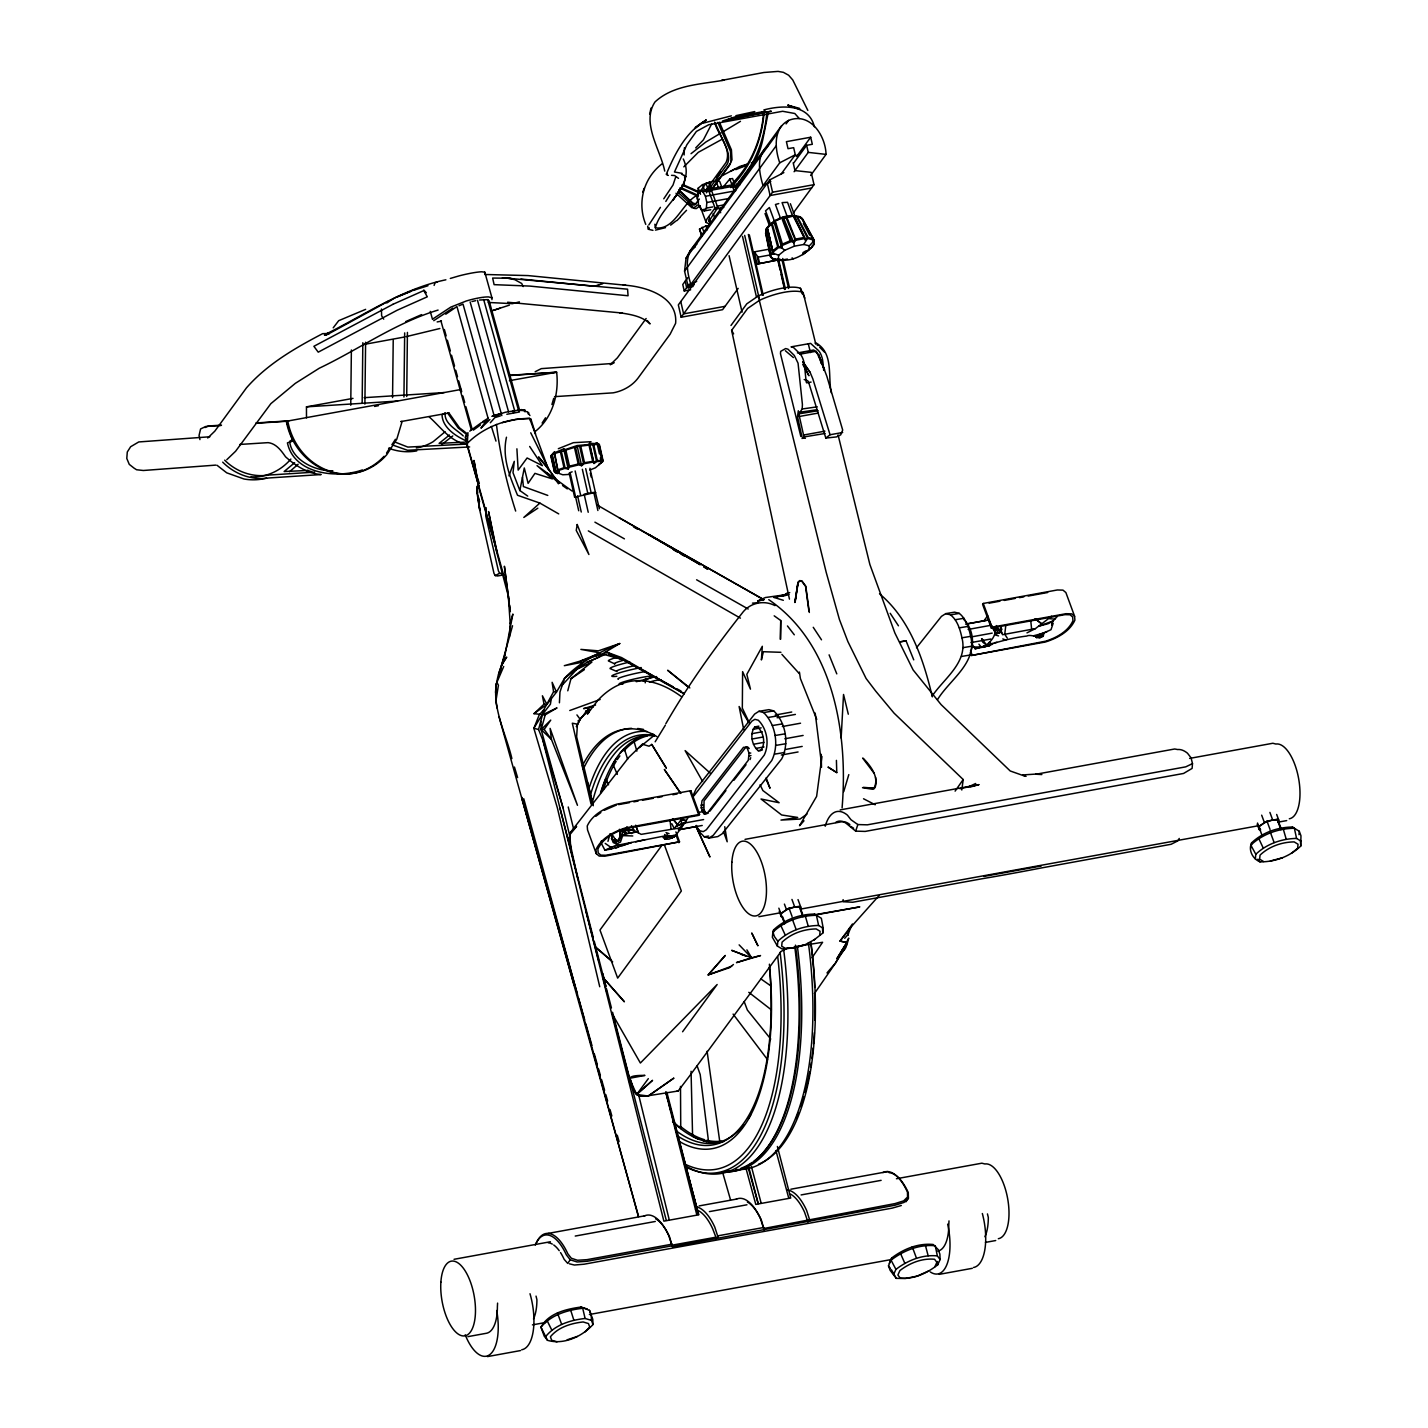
<?xml version="1.0" encoding="UTF-8"?>
<svg xmlns="http://www.w3.org/2000/svg" width="1428" height="1428" viewBox="0 0 1428 1428"><rect width="100%" height="100%" fill="white"/><g stroke="black" fill="none" stroke-linecap="round" stroke-linejoin="round"><path stroke-width="1.5" d="M620.752 837.79L620.038 831.096L620.752 837.79L621.18 834.684M350.752 405.231L351.377 349.985M362.159 402.393L362.837 342.72M364.89 404.106L365.604 342.22M392.557 397.609L393.218 340.15M403.945 397.002L404.677 332.902M406.712 396.484L407.426 332.403M601.456 840.771L601.134 842.966L604.901 850.16L617.771 844.537L613.219 842.556L611.523 838.272L616.664 843.805L620.502 842.02L622.644 835.612L625.625 833.791L625.553 829.24L634.318 830.578L641.154 834.363L681.495 827.651L687.903 817.994M889.055 1172.674A47.249 20.242 79.7 0 1 908.262 1192.576L908.422 1198.235L904.013 1202.43L895.053 1205.214L672.392 1246.698L668.697 1235.506A48.57 20.813 79.7 0 0 644.206 1216.049M718.106 1237.416L714.785 1227.116A48.57 20.813 79.7 0 0 696.721 1206.91M763.819 1229.097L760.517 1218.78A48.57 20.813 79.7 0 0 736.027 1199.341M809.926 1220.708L806.606 1210.391A48.57 20.813 79.7 0 0 786.882 1189.935M821.493 767.336L821.189 754.287M780.741 620.52L780.456 639.333L780.741 620.52L774.19 615.825M804.178 379.545L807.695 380.687L808.766 382.704L825.812 438.075L836.505 436.914L840.717 434.844L842.698 430.078L826.848 376.296L818.637 354.644L813.746 349.985L797.395 352.966M842.092 807.82C848.232 734.081 833.952 644.242 768.764 599.671M1051.9 622.144L1051.811 625.107L1052.204 622.09M503.798 574.841L497.551 575.984L495.23 575.591L493.981 573.378L479.808 510.314L476.791 491.446L478.184 482.735M806.891 251.203L812.246 246.883C803.5 255.433 790.773 262.841 778.331 259.146L778.671 255.237L784.793 250.293L794.361 246.169L793.843 242.724L795.914 240.19L787.131 217.966M802.839 254.684L808.962 249.721L809.319 245.83L812.711 242.278L812.889 239.136L801.251 217.627M684.119 154.956L684.423 147.727M696.15 195.886C681.977 203.544 674.391 230.676 655.363 227.82C661.325 204.275 696.4 187.193 683.28 158.972M802.054 438.521L803.696 436.986L803.553 435.022L798.805 413.852L802.197 408.979L802.411 404.481L798.056 363.194L794.307 355.447L787.935 349.164L785.632 348.557L780.634 351.395L780.491 353.769L800.822 436.397L801.893 436.611L797.52 416.708L798.306 410.746M559.419 702.79L559.972 691.973L564.596 678.229C579.857 661.896 599.581 652.15 619.77 643.528L598.368 650.847L580.875 649.401L600.153 652.899L580.607 660.986L564.31 665.68L583.499 662.056L561.597 685.779M948.995 1220.904L948.799 1224.671A39.288 16.833 79.7 0 1 937.75 1251.089M497.587 1303.104L497.39 1306.87A39.288 16.833 79.7 0 1 486.323 1333.288L467.884 1336.644M645.224 682.87L645.456 678.55M841.146 738.008L843.537 694.472L848.303 714.196M509.421 637.049L510.207 623.697L508.404 597.422L504.387 566.238L509.064 601.152M647.687 226.16L648.151 229.23L652.935 230.354M797.413 216.699L808.087 237.494L812.621 238.601L812.711 242.278L814.21 240.19L802.59 218.984M972.165 644.331L975.163 648.776C992.281 643.849 1008.775 638.12 1026.696 636.067C1031.498 633.443 1042.047 640.565 1043.297 634.228L1042.975 636.442L1040.03 637.691L1036.585 637.602L1034.782 635.781L1036.585 637.602M731.047 161.721L730.458 151.368L717.838 122.38M511.884 758.571C506.101 734.046 492.731 709.877 496.212 683.941M704.29 210.933L706.36 208.113L706.806 202.508L705.468 196.279L702.862 191.78L699.97 190.745L697.917 193.565L697.453 199.17L698.792 205.4L701.398 209.898L704.29 210.933L710.787 209.755M794.361 246.169L803.732 244.474L808.087 237.494M495.57 692.562C496.444 680.174 499.032 667.179 506.726 657.112L501.621 664.966L499.996 673.409M698.006 190.834L698.238 188.103L702.54 184.64L713.643 180.945M765.729 231.907L765.979 229.069C773.494 218.77 788.095 212.843 800.555 216.949L799.287 216.895L802.143 218.573L813.924 240.172L812.818 241.118M778.331 259.146L773.601 259.075L770.46 256.719L765.783 230.283M771.156 257.7L770.745 253.541M812.246 246.883L813.942 244.563L814.21 240.19M506.476 437.218C501.853 457.728 509.974 476.881 517.525 495.266L539.873 503.084L558.723 513.901M812.282 247.205L812.3 245.812M773.173 934.662L773.637 929.878C784.561 919.525 799.501 914.277 814.424 914.063L821.35 918.293L823.242 928.289L822.778 933.091L813.424 940.392M804.482 944.8L792.361 948.067L782.009 948.906L777.367 946.068L777.832 941.266L774.511 936.661L772.869 932.163L773.637 929.878M819.69 935.304L820.083 931.288L816.191 928.932C803.714 929.092 791.201 933.484 782.08 942.159L781.687 946.175L785.561 948.531L794.218 947.835L804.375 945.104L815.299 939.16M1251.142 847.643L1251.606 842.841C1262.53 832.488 1277.453 827.24 1292.394 827.044L1299.301 831.274L1300.962 835.773L1300.747 846.072C1289.823 856.514 1275.025 861.976 1259.978 861.869C1252.731 858.924 1248.072 850.231 1251.606 842.841M1255.337 859.049L1255.801 854.247L1250.821 845.144C1262.477 834.077 1278.435 828.49 1294.357 828.258L1296.588 838.432L1301.211 841.27M1298.98 834.684L1299.301 831.274M486.216 507.743L485.734 515.883L498.461 571.021L499.729 573.235L502.049 573.645M781.527 125.771L690.099 250.828L686.047 258.218L684.565 271.124L688.421 287.724L779.742 162.81C774.815 148.762 772.976 128.324 788.667 120.38C810.069 111.777 825.545 135.535 826.044 154.385L810.622 175.483M589.818 470.044L595.458 467.777L602.723 461.512L600.795 463.047L601.866 460.548L598.189 444.286L596.261 442.912L597.636 443.644L589.496 443.323L588.907 444.483L577.055 445.59L565.488 449.499L563.685 448.856L568.237 468.973L569.469 467.117L578.804 464.85L581.607 465.724L584.195 463.689L592.888 462.119L594.048 463.457L596.904 461.547L601.616 461.262M1005.794 625.5L1004.759 634.193L1007.258 638.137M747.308 748.415L749.075 753.252L748.29 760.285L706.771 813.817L704.254 814.014L701.202 807.855L701.987 800.822L743.506 747.29L747.951 747.344L749.129 748.575L746.041 747.094M696.328 825.42L699.577 831.917L704.254 836.79L709.02 838.04L713.268 835.291L771.745 760.535C779.295 745.345 775.743 724.442 763.641 712.572L758.893 711.322L754.644 714.054L696.168 788.809L693.258 795.217M937.518 699.631C949.584 679.692 977.377 663.127 970.683 636.352C968.844 627.963 966.256 619.074 959.33 613.397L954.582 612.166L945.764 613.629L941.445 616.378L916.508 647.741M556.152 472.846L557.545 473.578L555.064 472.597L556.117 471.49L559.044 471.972L557.67 469.99L554.492 451.855L550.78 455.925L554.367 471.793L562.775 474.774L569.379 474.417M554.492 451.855L554.367 452.89L563.685 448.856M599.439 463.6L599.296 464.635L599.706 463.547M708.484 812.96L706.146 813.121L703.968 809.89L704.058 800.912L745.612 747.504L747.951 747.344M821.957 756.483L816.62 796.396L799.555 825.705L803.982 820.814M484.627 273.408L484.788 272.159L481.611 271.784A22.705 2.713 -13.6 0 0 459.173 275.854L450.32 278.442M709.02 838.04L717.838 836.576L722.157 833.809L781.705 758.893C789.434 743.738 785.935 722.711 773.726 710.894L768.924 709.645L758.893 711.322M932.234 695.971C944.211 678.175 968.255 662.378 961.936 637.798C960.116 629.391 957.528 620.484 950.566 614.861L945.764 613.629M794.861 602.509L797.984 582.374L799.591 580.607L801.876 580.839L805.785 586.176L809.337 612.469M795.235 601.491L798.145 582.767L799.68 581.089L801.84 581.303L805.571 586.39L808.944 611.38M961.794 790.005L963.204 779.545L894.089 713.179L875.703 691.116L866.1 678.496L847.875 641.565L839.414 619.466L826.223 572.414L758.232 295.989A35.986 12.245 -20.2 0 1 800.448 288.295L804.856 298.059M504.084 659.415L512.866 614.058L510.207 623.697M506.065 583.874L467.242 444.465L467.956 432.648M662.092 163.792C643.475 178.054 636.942 202.812 645.759 224.374M604.901 850.16L611.291 848.982L611.63 846.786M794.985 602.205L797.984 582.374M495.962 700.773L498.443 685.047M570.236 837.95L563.007 807.802L542.943 740.436L538.552 729.476L543.854 709.662L553.564 691.759L552.118 682.316L556.474 692.098L546.906 704.379L534.001 713.679L545.21 714.857L557.009 707.895L541.926 715.089L533.858 728.334L557.384 807.98L599.742 986.748M551.351 698.417L550.405 704.2L541.926 715.089M445.143 412.728C443.894 423.67 456.746 429.649 463.261 435.951M672.392 1246.698L669.464 1236.648A46.107 19.742 79.7 0 0 655.577 1218.744M764.212 1229.99L761.285 1219.923A46.107 19.742 79.7 0 0 747.379 1202.037M527.735 496.105L519.863 490.536L524.29 467.973L528.11 483.342L534.947 473.364L552.368 478.916L537.053 465.653L572.039 491.018M763.641 112.901C761.32 139.533 751.414 164.238 732.332 183.444M763.998 113.347C761.588 141.461 750.539 167.272 730.636 187.568M766.8 113.472C764.069 141.158 754.216 167.29 734.26 187.354M768.3 112.384L762.838 139.48A24.919 6.408 -77.9 0 1 755.251 159.668L736.116 185.908M709.127 223.91L706.075 222.411L706.699 219.412L715.035 208.006L717.802 207.506L708.734 182.855L705.985 183.373L697.632 194.779L697.025 197.778L698.524 201.883M594.048 463.457L589.496 443.323M619.698 840.039L618.235 841.235L620.448 834.666M1192.487 763.623L1192.112 768.407L1183.562 773.458L865.172 831.417L855.675 831.132L857.853 824.563L867.349 824.831L1185.74 766.854L1192.487 763.623L1191.077 757.84L1187.489 753.216A50.176 21.491 79.7 0 0 1177.654 749.539L1174.691 748.986L1036.068 774.226L1041.869 774.565M807.837 110.42L792.754 79.95L788.631 75.22L783.365 72.328L778.081 71.4L763.891 72.489L721.711 80.379L724.264 80.111C700.755 84.395 673.373 84.805 654.952 101.995C641.154 123.165 660.379 149.44 664.734 171.092M754.787 726.906L757.286 726.798C763.73 732.136 766.033 743.845 760.713 750.61L758.232 750.717C751.788 745.38 749.486 733.671 754.787 726.906L758.893 726.156M651.007 108.1L649.651 114.008M683.762 184.569L685.636 176.34L684.137 175.394M1043.19 636.031L1044.064 632.979L1051.008 629.677L1053.168 623.286L1051.918 622.215L1057.095 616.717M848 935.322L848.535 933.055M845.983 933.609L839.985 941.088L846.822 942.516L845.43 948.424L837.076 958.384L846.822 942.516L839.985 941.088L852.445 924.005L847.572 935.037L844.68 938.267M778.671 255.237L773.226 253.274L767.193 228.177L775.243 220.394M847.572 935.037L848.607 930.967M512.545 625.75L501.621 664.966M567.773 690.813L570.968 678.711L591.96 662.021L575.02 670.178L564.596 678.229L556.474 692.098L553.564 691.759M569.04 838.361L570.093 834.398L576.609 826.419L569.843 833.202L570.825 850.178L569.04 838.361L577.983 879.541M607.971 841.342L609.988 833.791L612.326 837.415L611.505 833.595M648.83 224.946L660.432 207.346M545.21 714.857L541.141 729.619L563.007 807.802M551.922 404.535L553.725 398.358M843.734 791.63L848.803 774.619M934.858 1266.779L936.875 1262.316L934.555 1259.264C922.006 1258.05 909.725 1263.03 899.908 1270.563L897.891 1275.025L900.211 1278.078C914.009 1279.524 927.058 1273.098 937.696 1264.869L940.106 1259.532L939.874 1254.123L938.232 1249.625L933.144 1244.484C918.15 1243.038 903.478 1248.982 891.732 1257.979L888.484 1265.851L890.144 1270.349L896.284 1278.363L905.477 1278.506L917.187 1276.096L928.771 1270.902M775.69 222.286L782.437 244.099L781.776 247.919L784.793 250.293M528.199 413.959L528.663 412.513M498.586 674.444L504.655 655.488M619.359 839.807L620.038 837.665L618.235 841.235M675.801 176.661L673.034 185.015L663.77 198.795M530.431 420.724L530.948 419.243L529.627 418.422C506.404 418.422 483.075 427.258 466.67 443.983L479.04 487.091L473.989 460.441L478.451 486.412L497.051 552.029L488.537 511.545L496.337 550.851L508.564 596.94M750.039 759.571L750.7 757.715M508.939 475.845L514.294 461.333L513.009 472.704L519.863 490.536M642.725 192.155L644.206 188.282M600.795 463.047L603.027 460.566L599.439 444.679L597.136 443.733L599.421 453.818M503.709 666.483L496.319 683.726L497.944 683.941M970.397 652.757C974.753 641.922 972.2 627.695 963.775 619.449M555.599 472.204L556.652 472.757M598.189 444.286L589.728 445.036L593.388 461.298L594.28 462.315L597.315 460.53L601.866 460.548M846.822 942.516L837.076 958.384M711.644 123.968L703.397 139.873L695.686 147.905M889.323 1263.316L891.732 1257.979M893.517 1274.722L895.927 1269.385C907.673 1260.371 922.345 1254.444 937.339 1255.89L940.106 1259.532M552.172 455.229L552.993 453.444M630.801 1080.05L633.729 1091.224L636.602 1094.455L652.56 1080.336L636.674 1094.508L629.373 1078.336L644.938 1075.409C623.054 1075.159 627.66 1079.854 636.674 1094.508L648.241 1096.026L673.73 1078.211L648.241 1096.026C645.938 1095.562 636.567 1097.418 637.031 1093.634M842.663 949.584L835.576 962.954L814.406 993.585M845.715 943.854L848.75 938.125L846.804 945.229L835.576 962.954L826.99 972.932M1179.242 838.432L1177.939 840.806L1171.139 844.269L1040.691 868.081A131.983 5.141 -11.4 0 1 983.16 878.559L852.748 902.246L843.288 901.728L843.109 899.64M812.371 246.151L813.585 244.045M616.45 758.357L612.898 764.248L617.289 774.387M655.166 741.792L665.323 725.21M665.823 723.71C688.207 684.904 714.286 648.437 742.024 613.326C749.539 602.884 763.623 599.689 774.993 605.597M665.805 201.437L669.964 194.743M767.336 227.695L766.104 229.658L771.245 253.291L773.226 253.274L767.818 229.819M708.966 221.286L717.802 207.506M386.56 453.033L389.898 447.874M392.111 444.429L395.449 439.271M542.122 423.063L545.55 417.779M333.206 327.833L338.704 320.675L365.639 309.358M593.388 461.298L584.498 462.672L581.464 464.653L578.215 464.011L569.469 466.153L567.684 468.009L563.971 467.67L557.67 469.99M672.017 1245.823L586.89 1261.317L577.091 1261.959L570.236 1259.799L567.737 1263.405L564.149 1259.335A39.27 16.815 79.7 0 0 560.526 1252.588M905.905 1201.84L908.422 1198.235M955.1 791.13L963.204 779.545M544.193 729.422L550.744 720.105L541.141 729.619L551.422 739.365L577.465 805.303L550.101 728.387L551.422 739.365L544.193 729.422L541.141 729.619L540.926 721.443M485.556 421.724L480.968 428.15L489.893 419.582L481.129 422.849L469.758 431.131M699.399 199.063L695.222 204.293L691.848 204.972L677.693 192.048M705.753 190.335L726.084 162.417C732.082 148.387 717.856 134.982 714.571 122.13M716.927 177.179L720.747 171.949M706.36 192.851L726.745 164.845A24.919 13.173 53.9 0 0 725.674 146.245L715.053 122.754M710.037 191.316L730.422 163.327M710.269 191.709L729.422 165.416L731.993 159.757L731.422 149.833L719.409 122.183M686.047 258.218L777.403 133.268M786.096 123.897L788.667 120.38M646.134 318.515L617.36 357.857L610.274 364.711L614.236 362.694M684.565 271.124L775.939 146.12M687.796 277.639L682.762 284.529L684.244 290.991L690.67 289.813M684.244 290.991L689.278 284.083M783.847 172.627L769.728 179.892L678.336 304.896L681.156 317.23L722.604 309.68L738.169 288.402M781.116 174.109L795.271 154.76L793.665 147.673L788.024 148.69L786.4 141.658L810.693 137.231L812.318 144.282L806.659 145.299L793.772 162.935M796.503 156.634L810.693 137.231M681.156 317.23L772.566 192.209L814.014 184.658L811.175 172.342L794.968 170.592L793.183 162.774M794.093 171.735L808.248 152.385L806.659 145.299M793.236 213.093L814.014 184.658M730.975 325.477L746.773 303.843L758.232 295.989M789.452 599.135L731.618 330.35L747.594 308.484L759.446 300.344A37.164 12.656 -20.2 0 1 803.107 292.401L815.816 344.219M675.89 831.917L679.532 841.806L605.793 855.247L600.795 855.14L598.171 852.891L597.904 849.16C602.741 838.432 614.415 832.167 625.196 828.722L698.899 815.317L699.577 814.406L690.849 790.684L690.17 791.594L698.167 813.335M662.36 844.698L599.974 930.021L617.664 978.126L681.352 891.018L664.431 845.001M681.495 827.651L675.426 835.773L669.161 839.164L665.091 839.2L663.092 837.415L668.286 837.397L669.018 836.308L666.091 835.683L616.45 845.43L622.644 845.644L631.408 842.556L611.291 848.982M690.849 790.684L616.771 804.16C605.151 807.855 592.477 814.424 587.229 825.991L587.533 829.918L596.261 853.641L599.153 856.068L604.794 856.211L679.532 841.806M983.267 603.455L982.589 604.365L991.318 628.088L1065.056 614.647L1070.054 614.772L1072.678 617.021L1072.946 620.752C1068.108 631.479 1056.452 637.745 1045.653 641.19L971.29 655.506L1045.367 642.011C1056.97 638.316 1069.643 631.765 1074.891 620.18L1074.606 616.271L1065.877 592.549L1062.967 590.121L1057.327 589.978L983.267 603.455L991.996 627.178L991.318 628.088M984.231 620.43L987.676 615.754M992.746 643.796L989.443 645.759L985.374 645.563C990.836 642.047 996.583 635.21 994.905 628.141L1000.796 629.962L1002.51 634.71L1035.371 628.641L1051.651 616.253M811.979 957.813L822.599 942.284L794.2 946.835M569.843 833.202L628.748 757.429L642.439 744.238L649.08 746.201L651.739 744.416L666.287 768.068L651.739 744.416M682.584 1031.766L717.142 984.517L640.387 1063.021L612.541 1014.433L628.838 1076.301M636.674 1094.508L648.312 1078.658M676.729 1091.26L678.175 1090.992L690.135 1075.23L781.187 951.334L787.756 947.996M693.901 795.86L751.788 721.229L754.876 719.319L758.322 720.23C767.104 728.887 769.603 744.006 764.248 755.109L706.36 829.739L703.272 831.649L699.827 830.739L696.436 827.205L709.93 856.996L695.847 826.169M709.823 811.247L725.924 790.576M733.956 780.241L746.023 764.73M879.041 895.624L849.249 928.985M842.663 432.47L830.061 434.755L825.812 438.075M721.979 188.567L729.797 179.035L732.564 178.518L736.33 188.782M777.492 259.557L780.456 259.485M584.355 714.125L588.871 708.716L580.161 719.284L576.376 726.673L580.785 718.177L589.532 709.609L585.605 711.18M490.322 422.742L494.802 417.636L500.407 415.887L492.196 416.262L505.53 412.228L521.88 409.586M543.854 709.662L539.177 714.964L533.858 728.334L538.552 729.476M588.854 712.394L587.372 714.071L597.761 700.416A268.892 115.186 79.7 0 1 681.674 696.828M620.252 753.163L624.322 748.647L627.588 759.214M550.78 455.925L554.1 452.944L558.205 471.097L554.367 471.793M597.689 445L598.725 443.894L596.261 442.912M602.027 461.601L603.027 460.566M697.435 205.096L693.776 207.899L691.92 207.756L676.015 193.244M700.059 205.739L696.346 208.577L694.419 208.452L687.85 202.758M680.442 216.663L686.529 210.309M803.089 252.542L806.213 250.739M592.977 1324.541L591.495 1320.4L585.105 1318.472L582.713 1308.28C567.362 1310.011 551.137 1314.831 540.962 1327.183L547.495 1340.321C563.578 1345.087 582.071 1336.644 592.977 1324.541L592.763 1319.258L589.514 1310.351L580.91 1307.066C566.309 1309.03 548.406 1313.26 540.962 1327.183L544.211 1336.108L547.495 1340.321M545.996 1336.18C555.528 1324.613 570.718 1320.079 585.105 1318.472M584.82 1332.038L589.71 1327.04L588.461 1323.577L583.124 1321.953C571.093 1323.31 558.366 1327.094 550.405 1336.786L551.654 1340.249L556.991 1341.856M676.854 220.644L680.335 217.145M683.816 166.862L698.31 152.314L722.14 139.23M289.491 471.776L298.131 464.243M638.298 748.343L642.439 744.238M679.46 827.954L684.851 822.671L676.14 826.259L674.212 828.436L671.803 823.724M519.917 410.746L520.845 409.854M731.671 966.185L708.163 974.913L725.174 955.528L708.163 974.913L729.654 967.649L733.439 964.489M534.001 713.679L544.032 704.147L546.906 704.379L542.408 695.775L544.032 704.147M499.729 573.235L495.23 575.591M694.811 128.591L706.182 120.077C685.868 131.787 674.855 153.706 666.251 174.377L667.287 173.538L667.144 175.198L668.34 175.394M294.632 462.743L284.136 471.526L308.162 470.455M539.873 503.084L523.808 517.454L537.838 508.172M774.476 221.34L770.656 224.642L765.569 210.826L769.389 207.524L774.476 221.34L780.527 218.341L792.629 216.128L787.542 202.312L782.08 202.615L787.167 216.431M675.872 221.037L670.66 225.124M445.108 431.756L433.148 441.698A58.209 52.533 86.4 0 1 416.316 447.981M449.481 435.004L439.11 443.358L465.296 442.127M452.765 435.933L441.538 444.733M534.804 431.809C552.565 418.065 559.169 393.914 556.652 372.226L509.707 375.278M640.012 746.933L653.738 735.741M823.242 928.289L818.619 925.469L816.405 915.294C800.465 915.509 784.525 921.114 772.869 932.163L772.369 937.286L777.367 946.068M777.832 941.266C788.756 930.913 803.696 925.683 818.619 925.469M1255.801 854.247C1266.725 843.894 1281.648 838.647 1296.588 838.432M1291.376 853.355L1297.641 848.286L1298.034 844.251L1294.161 841.895C1281.666 842.074 1269.171 846.465 1260.031 855.122L1259.639 859.138L1263.53 861.512M771.459 254.309L774.03 254.166L772.709 250.864L777.689 246.848L771.655 224.607M773.137 251.988L778.492 247.669L781.776 247.919L773.922 221.501L783.829 217.252L794.254 216.128L805.66 240.564L793.575 216.788M716.838 180.071L720.14 177.447M207.72 438.003L214.825 431.149L246.455 387.88C267.161 364.194 295.06 348.057 322.657 333.652L329.225 333.509L388.827 300.933M226.802 459.691L235.602 451.248L270.856 403.66L295.328 383.347L319.301 368.21C359.017 349.307 395.627 322.817 438.093 310.072M691.027 153.688L705.843 142.032L720.944 133.018M577.983 720.979L580.161 719.284L576.93 714.91M767.604 146.548C755.769 155.652 759.285 173.288 763.052 185.658L768.853 182.641M696.864 244.206C683.548 252.756 686.797 271.588 690.866 284.386L696.685 281.37M445.75 314.196L456.942 306.556L488.037 418.083M690.099 250.828L695.436 246.812M595.869 816.28L600.867 812.532M701.808 236.298L699.506 229.123L705.985 225.91L708.823 225.981M801.144 910.136L800.787 907.137L794.718 906.958L786.489 909.725L780.938 913.831L781.294 916.83L779.224 911.189M1279.113 823.117L1278.756 820.1L1272.669 819.94L1264.458 822.706L1258.889 826.794L1259.264 829.811L1257.175 824.17M553.993 453.747L577.358 446.5L589.728 445.036M473.346 430.131L480.486 424.955M807.034 814.031L800.055 819.047L780.973 820.083L797.663 817.441L781.634 814.977L761.017 799.002L779.135 802.732L762.891 790.559L760.071 784.757M580.607 660.986L602.348 653.935L619.77 643.528M681.674 824.884L681.227 819.672L686.172 820.636L681.227 819.672L676.14 826.259L684.851 822.671M570.968 678.711L584.373 669.643M937.339 1255.89L935.269 1245.734C919.257 1244.199 903.603 1250.535 891.054 1260.156L895.927 1269.385M695.347 127.324L706.182 120.077M432.809 318.979L450.695 307.163L466.188 301.022A22.759 4.141 -15.4 0 1 488.626 296.935L491.946 297.809L491.946 299.648M433.755 320.675L452.819 308.091M575.02 670.178L586.729 662.467L606.293 653.935L592.352 656.327M780.795 913.438L789.024 908.154L799.127 906.316L802.947 916.705M1278.97 822.724L1277.096 819.297L1266.993 821.136L1258.746 826.401L1260.621 829.829M386.756 302.986L394.842 297.845L415.191 289.438M975.163 648.776L989.443 645.759M497.747 414.78L499.354 413.781M699.131 1205.91L736.705 1199.074M790.826 1189.221L887.698 1171.585M483.039 421.403L488.215 418.243M787.649 593.834L782.258 595.44L787.06 593.887M787.399 593.316L786.043 593.727L789.72 592.62M466.046 435.397L467.188 434.058M722.711 131.965L740.472 121.326M569.183 473.114L574.627 497.23L595.387 492.392L599.385 508.725M594.833 493.178L595.744 492.642M1039.173 635.853L1044.064 632.979L1033.64 635.763L1043.386 635.46L1040.316 636.924M998.6 633.229L1001.153 631.765L994.905 628.141L998.6 633.229L995.155 633.407L1001.153 631.765L994.673 634.746L998.547 635.906M672.517 837.415L675.426 835.773L669.018 836.308L672.517 837.415L674.141 836.826L669.018 836.308L676.104 834.969L673.231 836.487M604.33 810.283L616.468 804.999M730.815 171.217L734.438 169.254M619.591 846.233L616.093 848.107L614.468 846.661M665.091 839.2L668.286 837.397L666.965 833.97M324.799 334.652C364.39 315.177 402 288.831 445.893 279.799M722.425 175.555L739.633 166.505L747.308 164.131M779.742 162.81L795.271 154.76M575.234 1236.059L655.274 1221.475M709.395 1211.622L746.969 1204.786M801.09 1194.933L881.13 1180.349M688.421 287.724L694.24 284.707M770.817 181.41L767.282 183.212L770.12 195.529L811.586 187.996M671.588 838.129L674.141 836.826L668.893 836.772L671.588 838.129L673.248 835.558L673.463 837.308M535.179 371.726L541.301 368.638L612.416 363.48M1026.964 632.872L1035.371 628.641M324.388 334.955L329.047 332.706M326.119 335.009L329.225 333.509L325.102 335.187M292.365 439.77L289.652 441.323C291.544 459.959 315.213 471.418 332.813 470.758M444.554 413.335L442.037 414.87C442.448 428.311 457.353 437.236 468.384 441.787M704.254 814.014L706.146 813.121M967.738 787.221L975.681 783.508M643.439 736.063L633.8 740.561L636.87 751.128M204.954 427.543L208.452 425.972L221.501 425.151M764.069 599.742L757.679 600.974L765.462 597.511L787.97 594.405M405.748 321.568L421.617 314.606M586.729 662.467L599.564 656.88M982.785 647.402L985.284 646.313M782.437 244.099L790.219 240.761L793.843 242.724L783.133 217.02M782.598 245.295L790.969 241.707M520.917 279.031L594.316 286.26L602.687 283.726M598.6 285.386L594.316 286.26M740.9 166.933L747.558 164.22M397.02 296.953L411.157 291.223M811.086 382.079L806.695 382.865L806.16 381.847L804.535 365.639A11.995 5.141 79.7 0 0 799.948 353.787L793.522 347.522L791.058 346.861L810.622 343.38L818.333 350.431A11.995 5.141 79.7 0 1 822.921 362.301L823.724 370.405M558.33 448.713L573.378 442.68L591.031 441.716M458.977 305.753L463.029 304.128L494.124 415.655M702.987 812.693L704.968 811.889M735.795 169.611L745.273 165.88M1038.424 634.889L1047.17 631.479M757.054 264.073L777.974 259.932L757.054 264.073L754.234 251.881L768.353 249.311M362.337 469.937C336.883 478.951 293.954 474.078 287.421 442.858L293.008 441.056M585.551 711.537L589.443 710.109M990.318 644.278L992.603 643.439M569.772 710.519L600.153 699.47M572.164 471.829L570.093 472.579L578.715 510.76M665.519 227.641L655.452 230.122M494.213 415.566L492.196 416.262L495.891 415.28M758.679 113.544L765.337 111.241L735.813 116.632L722.443 121.059L771.298 111.205L729.226 118.899M493.392 310.376L500.139 308.162M567.166 1339.803L577.358 1336.429M491.5 310.965L509.368 305.146M523.094 410.014L525.058 410.282L524.362 411.532L527.396 411.692L529.913 415.53M735.92 115.65L754.769 111.58M746.898 949.87L751.574 957.795L736.473 962.615L760.535 955.564L751.574 957.795L731.671 950.334L746.505 956.135L741.221 954.404M413.192 290.402L427.989 285.743M625.625 833.791L636.424 832.006L625.625 833.791L621.983 831.06L622.644 835.612L632.765 835.951M751.235 162.935L755.251 161.685M666.019 1092.241L698.792 1214.782L663.877 1221.154L542.943 740.436M437.289 281.816L434.987 282.869L434.112 285.404M701.898 810.515L703.968 809.89M595.565 705.021L583.588 708.627L593.227 706.949M702.683 123.254L731.35 115.847M616.343 840.646L617.628 840.967L614.915 838.986L616.343 840.646L619.038 839.86M778.76 203.561L775.44 204.507L780.527 218.341M901.3 1205.518L892.25 1208.106L584.088 1264.208L574.377 1265.03L569.397 1263.816M970.415 786.971L978.823 784.65L840.199 809.89M1270.331 861.03L1282.451 857.782M439.86 328.511L405.998 336.687M519.399 301.879L512.384 303.682L488.358 302.45M502.245 422.634L515.669 419.457L529.627 418.422L548.62 469.866M749.289 755.947L750.967 755.537M777.385 1146.47L790.719 1198.056L755.787 1204.411L745.862 1167.89M783.329 600.295L773.887 597.404L782.009 595.494M782.205 595.458L786.614 594.619M757.679 600.974L763.784 599.564M635.692 841.842L644.885 839.753M471.972 301.522L475.631 300.701M506.833 414.281L519.471 411.978M987.783 645.26L983.535 646.188L984.838 647.134M959.937 788.72L978.823 784.65M403.892 337.115L363.997 344.451M773.887 597.404L788.97 594.423M994.388 642.796L996.958 642.297M701.202 807.855L703.326 807.427M374.582 406.444L378.474 405.677M209.862 436.772L138.748 441.948L130.644 446.732L127.288 451.998L126.789 458.459L129.27 464.368L134.071 468.152L136.588 469.758L143.335 470.49L215.771 465.117M793.807 155.902L798.181 155.099M699.97 190.745L732.421 184.837M702.862 191.78L739.633 185.087L736.741 184.051M705.468 196.279L735.759 190.763M706.806 202.508L728.441 198.563M706.36 208.113L712.84 206.917M717.177 206.132L723.657 204.954M701.398 209.898L705.735 209.113M715.107 208.952L723.764 207.381M795.949 238.994L803.553 237.601M795.914 240.19L804.089 238.69M754.234 251.881L758.161 257.147L770.174 254.952M437.147 321.925L441.466 321.139M781.294 260.164L787.435 259.057M693.098 286.51L686.654 287.671L685.172 281.227M725.067 306.324L683.619 313.874L680.763 301.558M306.484 417.851L306.467 406.855L353.002 398.376M461.351 389.416L286.493 421.26L292.472 440.074M509.421 380.669L556.652 372.226M467.384 433.916L459.459 427.775L448.945 412.978L400.768 421.599L402.107 421.51L396.788 439.181L386.774 454.675A63.724 57.495 86.4 0 1 336.526 473.079C311.304 467.813 292.276 446.214 287.813 421.171L255.862 423.295M799.323 353.394L803.411 352.662M807.498 351.913L811.586 351.163M799.912 354.198L816.263 351.217L824.527 369.781L818.637 354.644M817.28 406.819L802.197 408.979M816.62 409.765L799.555 412.281M818.083 410.728L798.805 413.852M818.244 413.067L799.002 416.53M824.902 431.167L803.553 435.022M825.063 433.469L803.696 436.986M781.723 596.19L785.811 595.44M989.104 603.187L999.939 601.206M1004.277 600.42L1015.13 598.439M1019.467 597.654L1023.805 596.868M1028.142 596.065L1047.652 592.513M965.56 624.143L986.177 620.395M966.845 623.965L987.462 620.216M968.13 629.445L990.8 625.321M991.996 627.178L1066.056 613.701L1071.696 613.844L1074.606 616.271M971.593 636.87L992.21 633.122M970.986 642.582L990.818 639.012M775.243 715.035L791.737 712.019M777.1 717.749L795.396 714.411M752.895 729.351L761.16 727.852M782.33 726.531L800.537 723.211M751.949 733.671L762.338 731.779M752.163 738.99L762.606 737.098M753.484 744.274L763.926 742.364M784.829 738.776L803.125 735.438M755.644 748.451L763.998 746.933M758.232 750.717L762.391 749.968M785.703 749.414L802.197 746.416M781.312 755.019L798.073 751.967M618.627 804.607L629.48 802.625M633.8 801.84L638.137 801.054M642.475 800.269L653.31 798.288M657.648 797.502L661.985 796.717M672.838 794.753L677.158 793.95M698.078 812.532L702.201 811.782M699.577 814.406L625.5 827.883C613.879 831.578 601.206 838.147 595.958 849.714L596.261 853.641M682.995 823.313L703.611 819.565M678.264 829.775L696.828 826.401M679.549 829.597L702.219 825.473M745.023 839.361L841.378 821.814M1189.613 758.411L1272.848 743.256L1275.918 744.042A37.967 16.261 79.7 0 1 1298.659 778.742A37.967 16.261 79.7 0 1 1289.305 818.779M758.875 916.705L780.777 912.724M800.501 909.118L1258.229 825.777M1277.935 822.189L1286.699 820.6M983.963 876.417L1041.226 865.993M814.603 915.116L859.817 906.887L814.835 914.741M548.138 1233.417L645.01 1215.764M454.033 1259.3L550.387 1241.753M896.427 1178.743L981.857 1163.195L984.927 1163.981A37.967 16.261 79.7 0 1 1007.668 1198.681A37.967 16.261 79.7 0 1 998.315 1238.719M718.123 1235.791L763.855 1227.455M716.16 1238.736L715.91 1237.201L672.695 1245.073L672.035 1244.181L586.979 1259.657L577.519 1260.264L571.343 1258.246L567.862 1253.855A48.57 20.795 79.7 0 0 535.964 1243.859M764.515 1228.366L894.999 1203.59L903.656 1200.877L907.565 1197.021L907.44 1192.041A48.57 20.795 79.7 0 0 882.95 1172.584M532.43 1324.881L545.567 1322.489M589.389 1314.51L891.732 1259.46M985.463 1242.396L995.709 1240.539M487.466 1356.6L520.542 1350.567M939.231 1274.347L972.307 1268.314M899.622 641.975L906.048 640.833L913.741 659.861M555.385 372.369L509.243 375.582M763.855 109.92C781.937 105.172 808.837 103.637 814.388 126.771M950.566 614.861L959.33 613.397M955.296 619.716L964.025 618.27M959.348 627.838L968.077 626.392M961.936 637.798L970.683 636.352M962.65 647.723L971.433 646.259M961.508 656.452L970.344 654.988M763.641 712.572L773.726 710.894M768.335 717.427L778.456 715.749M772.369 725.549L782.508 723.871M774.976 735.509L785.097 733.831M775.725 745.416L785.811 743.738M774.636 754.145L784.668 752.467M704.254 836.79L708.645 836.058M899.943 641.832L906.048 640.833M782.83 595.476L784.847 595.155M647.705 1095.829L678.175 1090.992M495.73 414.816L500.103 414.191M479.522 300.023L487.644 299.648L489.09 300.701L519.596 410.086M749.075 753.252L750.771 753.038M815.138 343.184L816.245 343.059C833.809 353.234 827.74 376.421 831.292 392.807M785.364 350.735L793.397 357.553M645.367 735.17L649.472 734.742M700.987 805.16L703.129 804.946M777.403 260.271L772.048 258.307L777.403 260.271L783.901 260.503M521.631 410.586L525.058 410.282L523.005 410.318M1036.068 774.226L1041.119 773.78M752.467 603.134L757.768 602.759M802.786 253.577L804.464 252.542M554.546 396.645L613.112 392.843C622.786 391.093 632.193 385.917 638.155 377.938L670.143 334.17L675.622 323.299C677.961 296.881 646.973 286.974 625.821 285.261L528.074 275.586L484.717 274.479M1040.78 773.762L1022.698 774.94L1026 776.332M364.122 397.68L444.126 392.575M306.467 406.855L397.573 401.054M256.308 422.938L288.938 420.849L286.332 421.367C290.866 446.375 310.019 467.866 335.187 473.168A63.724 57.495 86.4 0 0 384.078 456.282M221.072 425.508L205.828 426.472L200.598 428.935L199.063 435.415L199.938 439.61M448.945 412.978L447.624 413.067L458.12 427.864L467.634 435.237M239.815 444.447L268.107 442.644C276.122 443.519 281.28 450.677 285.529 456.781C295.417 465.635 307.68 473.578 321.157 474.542L268.999 477.952C252.006 480.611 234.87 474.328 222.697 462.154M467.509 444.037L407.855 447.089L395.217 442.144M469.651 446.946L407.551 450.284L392.272 444.893M314.731 472.132L269.053 475.042C252.792 477.63 236.316 471.883 224.66 460.137M1043.386 635.46L1035.3 635.978L1036.496 636.37M640.404 1096.026L645.884 1095.883M973.164 647.009L981.143 646.973L978.912 644.206M772.53 259.075L773.601 259.075L771.941 258.218M1049.419 618.663L1054.864 619.145M510.938 278.246L492.642 278.049L494.106 284.654L529.788 286.082L628.07 295.757L627.57 289.188L502.424 277.764M780.92 652.31L763.391 651.721L761.392 659.95L762.32 646.295L746.826 674.373L750.468 689.153L742.614 671.642L742.328 708.145L749.272 722.657M682.084 173.341L674.462 172.003L686.868 144.728L696.4 131.43L708.734 124.736L782.651 111.277L794.807 113.508L799.252 118.488M695.936 204.061L692.723 202.919L678.782 189.692M507.618 302.236L622.394 313.035L619.823 312.786C630.391 314.392 642.1 316.106 650.061 323.888L647.366 320.622M671.535 175.323L674.587 175.537L678.514 178.357M803.143 438.128L805.392 438.289M623.251 285.029L625.821 285.261M808.248 152.385L826.044 154.385M800.251 217.574L801.269 217.699M631.479 833.541L625.553 829.24L634.318 830.578L631.426 825.705M568.237 468.973L564.756 468.42L558.348 470.526L559.044 471.972M869.438 787.756L873.276 788.345M863.28 787.346L874.025 788.185C879.702 777.243 870.598 765.89 863.333 758.393M862.512 787.721L872.08 789.202A10.442 4.48 79.7 0 0 875.971 782.062L875.614 777.314M793.272 258.789L792.094 257.861M505.494 277.692L514.812 279.674L521.702 283.476L523.148 286.582M703.326 1140.901L706.824 1141.65M1036.764 636.942L1040.03 637.691M790.844 215.61L793.897 216.36M807.998 238.601L812.871 239.779M803.732 244.474L809.319 245.83M792.451 106.921L787.863 105.208L799.519 108.367M602.348 653.935L622.965 659.754L684.012 693.74M580.91 1307.066L587.301 1308.994M994.905 628.141L1000.796 629.962L1000.742 627.552M787.863 105.208L800.269 109.403M608.382 654.667L622.965 659.754L605.543 651.703L621.519 657.558L684.244 693.651M1025.482 776.368L1010.221 770.977L941.106 704.611L913.117 669.946L894.874 632.997L869.866 564.471L838.075 434.915M466.938 444.501C450.213 441.645 440.984 427.293 429.292 416.994M1002.795 638.941L1005.847 640.065M547.781 495.427L523.398 486.555L522.469 477.273M666.001 832.542L669.054 833.666M621.983 831.06L625.732 832.702L623.34 829.186M616.878 671.535L610.702 668.822A22.669 2.017 -12.7 0 1 629.766 662.003M605.204 843.412L611.844 848M683.441 184.783L699.47 192.048M682.013 185.015L699.577 192.976M680.977 187.621L698.488 195.547M679.71 188.032L697.685 196.189M697.989 1138.973L692.598 1136.331L691.063 1071.286M799.287 216.895L801.697 218.091M863.529 798.77L875.221 804.767M673.266 686.868L619.609 657.808M677.14 688.956L681.013 691.045M681.531 174.109L685.636 176.34M836.772 772.602L828.204 767.175L836.772 772.602L836.415 760.374M619.181 517.739L762.891 599.171M594.923 522.166L624.411 538.856M696.614 579.786L748.183 609.006M762.98 599.242L648.669 534.447L700.041 564.685M633.568 526.932L637.352 529.11M673.409 549.798L677.211 551.976M681.013 554.153L684.815 556.349M588.318 530.877L740.418 618.145M703.843 566.916L707.645 569.165L704.022 566.862M596.743 504.78L700.255 564.613M656.737 736.562L653.364 734.492A222.857 95.462 79.7 0 0 582.338 765.926M1292.394 827.044L1294.357 828.258M814.424 914.063L816.405 915.294M817.137 345.005L818.083 345.594M850.713 826.384L853.641 828.222M1035.3 618.752L1042.119 624.179L1035.193 618.913M616.664 843.805L617.771 844.537L611.523 838.272M855.675 831.132L847.125 824.099A40.359 17.279 79.7 0 0 835.63 822.474M857.853 824.563L851.017 819.761L847.411 815.138A50.176 21.491 79.7 0 0 825.206 826.223M760.731 978.805L771.37 986.266M562.578 485.556L567.309 488.911M989.354 642.225L992.299 644.439M748.79 992.317L771.406 1009.882M216.985 465.242L226.731 472.829L243.956 478.987A63.724 57.495 86.4 0 0 266.643 478.059M689.831 687.921L667.626 670.25L688.171 687.1M664.591 834.487L666.091 835.683M546.728 472.864L559.437 483.324L538.552 456.924L548.513 468.634L558.419 483.789M611.113 960.562L595.119 946.942L599.082 962.329M594.78 946.318L612.683 961.865M710.698 773.548L685.119 750.61L702.647 781.527M879.523 593.816C910.118 619.413 923.434 659.272 932.341 696.846M673.409 1121.837L679.282 1127.263M678.889 190.459L694.204 204.989M819.636 347.183L824.277 351.931M739.133 944.872L751.574 957.795M672.642 818.726L677.568 824.634L672.677 818.904M423.813 290.027L426.347 292.758M781.901 654.381L799.394 673.73M602.777 977.234L624.393 1001.796L603.062 977.698L607.025 993.067M622.876 829.347L625.732 832.702M626.838 826.776L629.409 829.9M614.915 838.986L616.575 841.003M770.745 1039.066L747.362 1010.042L744.166 1001.581M862.637 758.072L874.222 773.387M988.051 619.877L989.961 622.305M570.236 1259.799L566.327 1254.819A47.249 20.242 79.7 0 0 535.286 1245.109M787.453 625.964L794.307 634.8M896.284 1278.363L891.447 1269.742M888.484 1265.851L890.465 1268.439M733.099 1014.094L767.532 1059.63M1257.943 859.138L1259.978 861.869M982.071 638.762L986.57 645.17L982.785 642.172L981.554 638.834M680.71 793.415L664.359 769.46L680.603 793.093M810.122 372.405L802.768 361.712L810.122 372.405L812.835 378.848L830.061 434.755M529.663 446.464L542.39 465.671L527.111 457.977L518.15 470.098L516.9 448.803M890.197 613.29L898.444 625.803M813.246 627.303L821.493 639.815M383.721 319.158L381.615 315.731L381.437 309.019M551.851 1330.218L547.21 1320.829M748.861 722.693L739.115 706.503L743.756 729.815M731.618 330.35L733.617 333.849M1263.298 848.161L1258.818 838.647M996.369 625.589L998.19 628.873M785.329 935.197L780.866 925.665M512.795 411.21L513.652 412.746M530.734 432.791L548.513 468.634M616.021 840.699L613.005 835.755M803 364.747L808.926 375.743L803.143 363.908M697.132 1065.913L700.202 1074.552L708.591 1142.025M803.393 223.464L809.676 235.227M912.242 1246.751L916.455 1258.139M904.852 1263.352L900.604 1253.695M608.56 784.847L605.811 778.813A204.9 87.768 79.7 0 0 601.134 792.04M561.632 1324.291L557.438 1312.885M765.765 778.492L769.995 788.256L766.211 777.957M829.097 654.845L836.79 673.873M816.762 719.426L800.394 678.55L799.412 672.053M476.791 491.446L479.629 501.639M1274.115 842.538L1269.92 831.132M796.146 929.557L791.951 918.15M715.91 1237.201L712.679 1228.776A46.107 19.742 79.7 0 0 695.525 1209.605M782.276 219.448L790.219 240.761M1283.308 829.15L1286.235 839.271M1276.668 814.46L1278.756 820.1M1277.721 819.351L1281.255 828.954M1277.096 819.297L1280.916 829.686M1269.903 812.407L1272.669 819.94M1266.993 821.136L1270.045 829.454M1261.674 815.174L1264.458 822.706M1257.515 823.028L1261.799 834.72M1000.6 626.053L1001.92 629.677M970.505 650.632L971.95 654.595M790.362 203.704L794.718 215.557M764.997 213.54L769.353 225.392M729.797 179.035L734.331 191.352M722.015 187.693L719.73 181.499L715.821 180.553L718.106 186.747M709.252 181.749L712.304 190.013M719.141 208.595L720.658 212.736M705.985 183.373L715.035 208.006M702.54 184.64L704.058 188.764M713.179 213.557L714.696 217.681M698.238 188.103L700.523 194.297M708.877 217.02L711.162 223.214M708.645 219.751L710.162 223.893M700.041 205.989L706.075 222.411M705.985 225.91L707.395 229.747M702.112 227.213L704.236 232.96M699.506 229.123L701.63 234.888M805.356 916.187L808.266 926.308M925.469 1245.591L928.146 1255.747M798.02 899.604L800.787 907.137M801.001 909.761L802.536 913.902M791.951 899.426L794.718 906.958M789.024 908.154L792.076 916.473M784.418 904.085L786.489 909.725M782.669 916.865L784.954 923.095M778.849 908.172L784.615 923.827M675.962 834.809L678.871 842.716M570.7 1310.19L573.86 1320.257M723.532 831.685L727.191 841.788L724.746 826.705M589.514 1310.351L591.103 1314.76M684.565 177.197L685.244 179.143M635.71 825.188L638.405 832.988L636.852 828.186M472.543 463.618L479.326 483.324M577.055 445.59L581.607 465.724M487.965 519.239L493.374 535.857M530.948 419.243L535.554 433.916M491.375 426.454L495.98 441.109M800.448 288.295L802.143 293.775M515.669 511.063C506.529 482.664 500.086 454.033 496.444 424.455M499.068 716.91L638.619 1216.602M514.437 767.032L517.614 777.617M521.809 797.27L577.394 994.066M578.608 998.333L584.659 1019.717M585.855 1024.001L591.906 1045.385M594.316 1053.953L597.332 1064.645M598.546 1068.929L600.367 1075.338M601.563 1079.622L604.597 1090.314M605.793 1094.598L607.614 1101.006M610.024 1109.556L611.844 1115.982M617.271 1135.224L619.092 1141.65M484.788 272.159L491.946 297.809M487.644 299.648L518.739 411.175M483.646 299.487L514.74 411.014M477.47 300.273L508.564 411.817M470.133 301.933L501.835 415.619M444.358 329.493L446.161 335.919M447.357 340.203L450.338 350.931M451.534 355.233L454.532 365.943M455.728 370.245L457.513 376.671M458.709 380.973L461.708 391.683M462.904 395.984L464.689 402.41M465.885 406.712L471.865 428.15M440.895 320.782L471.401 430.167M430.256 311.358L432.505 319.39M521.702 797.859L574.145 985.106M748.058 1167.211L758.197 1203.679L748.79 1167.194M722.443 1171.745L730.529 1199.859M523.737 798.698L638.334 1216.37M775.939 1150.611L788.684 1197.931M751.378 1166.462L761.106 1202.965M666.341 1094.223L668.054 1100.667M669.214 1104.969L670.928 1111.412M672.07 1115.714L673.802 1122.158M674.944 1126.46L698.453 1214.55L666.858 1092.241M559.972 808.034L593.173 937.054M594.28 941.355L605.9 986.498L602.794 973.593M606.454 988.658L611.434 1007.972M612.558 1012.256L666.287 1220.405M594.619 945.015L585.873 910.85M592.816 803.643L576.644 736.848L577.43 724.174L572.307 723.211L591.067 804.107M1000.492 629.052L1001.51 633.068L1000.796 627.963M593.28 805.731L587.301 782.062L592.138 803.785M665.716 1091.992L696.775 1214.675M987.444 1213.907L988.319 1217.477A39.288 16.833 79.7 0 1 984.909 1236.755M619.449 829.293L620.752 834.595M536.035 1296.106L536.91 1299.659A39.288 16.833 79.7 0 1 533.501 1318.954M568.237 806.999L573.52 828.597M638.53 1094.366L669.196 1219.69M808.355 343.952L810.426 352.555M769.728 179.892L772.566 192.209M782.74 258.468L789.238 286.689M782.116 260.217L788.613 288.456M778.349 258.414L785.346 288.813M777.885 258.968L784.829 289.17M778.064 261.217L780.063 269.91M781.062 274.247L784.561 289.456M767.443 228.016L772.709 250.864M758.161 257.147L759.553 263.216M749.343 234.942L763.248 295.346M748.343 234.46L762.32 295.275M744.684 235.37L759.16 298.345M742.506 236.37L756.501 297.185M729.083 255.683L742.078 312.143M599.046 444.483L602.705 460.726M600.331 457.87L601.242 461.904M593.727 444.661L597.315 460.53M592.798 444.608L596.458 460.869M589.05 445.322L592.638 461.19M589.942 468.259L595.387 492.374M590.299 473.079L591.21 477.095M597.886 510.51L593.798 492.428A10.853 0.964 -12.7 0 0 584.141 494.195L588.229 512.277M580.91 446.803L584.498 462.672M585.712 468.67L591.156 492.767M579.768 446.857L583.445 463.118M582.356 469.276L587.8 493.392M575.645 447.732L579.322 463.993M574.627 448.142L578.215 464.011M575.145 470.954L580.607 495.07M577.608 495.944L581.25 512.027M565.881 450.266L569.469 466.153M564.952 450.338L568.63 466.599M561.347 451.337L565.024 467.599M560.383 451.801L563.971 467.67M552.279 454.479L555.956 470.722M551.761 454.889L555.349 470.758M551.083 455.764L554.76 472.008M765.819 232.925L770.477 255.148M765.533 232.978L770.46 256.719M757.322 256.79L758.661 263.448M495.837 701.255L497.14 708.127M807.98 1222.011L804.499 1212.051A46.107 19.742 79.7 0 0 790.594 1194.165M477.755 496.89L479.808 510.314L478.255 497.265M820.386 359.553L820.921 363.194M707.092 1051.276L719.908 1142.596M821.1 760.678L815.192 713.072M654.881 224.214L655.363 227.82M508.404 597.422L510.314 611.666L509.564 605.365M476.952 486.395L477.72 492.928M670.053 820.44L671.035 828.918M1030.766 620.805L1031.641 629.302M648.972 227.516L649.062 228.623M937.446 1261.495L937.696 1264.869M591.174 1314.831L591.495 1320.4M1300.462 840.896L1300.747 846.072M822.51 927.914L822.778 933.091M813.924 243.349L813.942 244.563M680.496 1086.405L680.745 1128.602M290.866 459.066A58.209 52.533 86.4 0 1 250.989 476.845M416.78 450.891A63.724 57.495 86.4 0 1 388.594 448.178M311.75 471.776A61.707 55.692 86.4 0 1 307.752 470.383M842.181 821.689A39.288 16.833 79.7 0 1 849.874 824.581M583.213 769.281A222.857 95.462 79.7 0 1 631.587 728.334M637.584 728.494A222.857 95.462 79.7 0 1 643.689 729.494M642.957 680.942A268.892 115.186 79.7 0 1 656.577 676.586M649.437 682.173A265.233 113.615 79.7 0 1 661.2 679.71M982.339 1213.514A43.34 18.564 79.7 0 1 973.503 1267.493M947.656 1224.153A43.34 18.564 79.7 0 1 930.235 1271.902M496.712 1310.529A43.34 18.564 79.7 0 1 489.929 1354.494A43.34 18.564 79.7 0 1 465.207 1334.805M530.002 1293.732A43.34 18.564 79.7 0 1 521.738 1349.746M548.191 1242.806A39.27 16.815 79.7 0 1 552.315 1244.091M553.725 1244.984A39.27 16.815 79.7 0 1 559.223 1250.678M616.86 676.283A22.669 2.017 -12.7 0 1 615.754 674.034A22.669 2.017 -12.7 0 1 641.261 667.554M622.929 684.101A17.297 1.535 -12.7 0 1 628.32 680.496A17.297 1.535 -12.7 0 1 652.31 676.14A17.297 1.535 -12.7 0 1 636.228 681.691M616.307 657.469A22.669 2.017 -12.7 0 0 608.971 661.182L614.95 663.949A17.297 1.535 -12.7 0 1 623.733 660.2M618.413 679.228A17.297 1.535 -12.7 0 1 626.089 675.765A17.297 1.535 -12.7 0 1 646.045 671.481M616.735 670.874A17.1 1.517 -12.7 0 1 632.765 666.055M574.627 497.23A10.853 0.964 -12.7 0 1 575.538 496.694M721.497 1141.115A206.007 88.25 79.7 0 1 706.824 1140.312M704.682 1139.74A206.007 88.25 79.7 0 1 680.103 1126.085M603.616 789.024A206.007 88.25 79.7 0 1 616.164 761.374M617.271 759.642A206.007 88.25 79.7 0 1 619.877 755.912M624 750.842A206.007 88.25 79.7 0 1 647.33 735.938M810.943 944.051A232.728 99.692 79.7 0 1 814.692 987.391M814.924 994.066A232.728 99.692 79.7 0 1 814.924 1020.11M814.353 1032.676A232.728 99.692 79.7 0 1 813.532 1043.672M813.103 1047.991A232.728 99.692 79.7 0 1 811.854 1058.523M811.247 1062.807A232.728 99.692 79.7 0 1 810.551 1067.198M809.801 1071.518A232.728 99.692 79.7 0 1 805.124 1092.491M803.946 1096.668A232.728 99.692 79.7 0 1 800.733 1106.629M798.484 1112.626A232.728 99.692 79.7 0 1 796.021 1118.535M777.724 956.653A232.728 99.692 79.7 0 1 684.119 1163.713M769.389 964.186A211.772 90.714 79.7 0 1 679.889 1141.775M588.639 789.47A211.772 90.714 79.7 0 1 647.027 731.475M724.174 1141.311A206.703 88.536 79.7 0 1 672.57 1121.64M600.492 793.147A206.703 88.536 79.7 0 1 653.881 734.456M769.442 967.131A208.185 89.179 79.7 0 1 677.8 1136.117M590.799 793.772A208.185 89.179 79.7 0 1 654.613 735.652M743.792 1124.978A206.703 88.536 79.7 0 1 675.997 1130.673M592.334 802.447A206.703 88.536 79.7 0 1 654.292 735.884M750.646 1115.09A206.703 88.536 79.7 0 1 748.451 1118.606M783.669 949.638A237.798 101.852 79.7 0 1 686.939 1166.765M780.099 952.315A236.316 101.227 79.7 0 1 685.583 1166.908M808.391 942.908A237.798 101.852 79.7 0 1 735.652 1169.496M794.861 947.603A237.798 101.852 79.7 0 1 721.854 1172.013M797.484 947.121A237.798 101.852 79.7 0 1 728.583 1171.638M731.19 1170.549A236.745 101.406 79.7 0 1 727.138 1170.835M795.432 945.14A236.745 101.406 79.7 0 1 753.984 1161.125M752.199 1162.41A236.745 101.406 79.7 0 1 741.043 1168.229M810.908 942.284A236.316 101.227 79.7 0 1 758.536 1164.213M467.206 434.933L467.242 444.465L465.153 437.039L467.206 434.933M577.215 524.522L576.234 530.413L588.907 554.51L577.215 524.522M781.759 244.795L781.134 246.883L778.635 246.598L772.334 224L773.905 222.375L774.976 222.482L781.759 244.795M794.254 216.128L805.606 239.368L807.338 237.78L796.574 216.556L794.254 216.128M683.244 185.015L672.999 200.116L683.244 185.015M795.039 239.547L793.522 241.564L791.273 240.707L783.026 219.037L784.204 217.948L786.203 218.056L795.039 239.547M1053.114 620.93L1048.027 623.75L1038.977 626.107L1053.114 620.93M392.95 304.307L313.892 346.308L318.23 352.163L397.162 310.233L427.293 296.81L423.777 290.58L392.95 304.307M757.857 945.639L751.86 933.216L757.857 945.639M995.137 632.211L990.711 624.232L995.137 632.211M731.868 862.173A37.967 16.261 79.7 0 0 755.805 915.919A37.967 16.261 79.7 0 0 759.642 857.55A37.967 16.261 79.7 0 0 731.868 862.173M440.877 1282.112A37.967 16.261 79.7 0 0 464.814 1335.858A37.967 16.261 79.7 0 0 468.652 1277.489A37.967 16.261 79.7 0 0 440.877 1282.112"/></g></svg>
